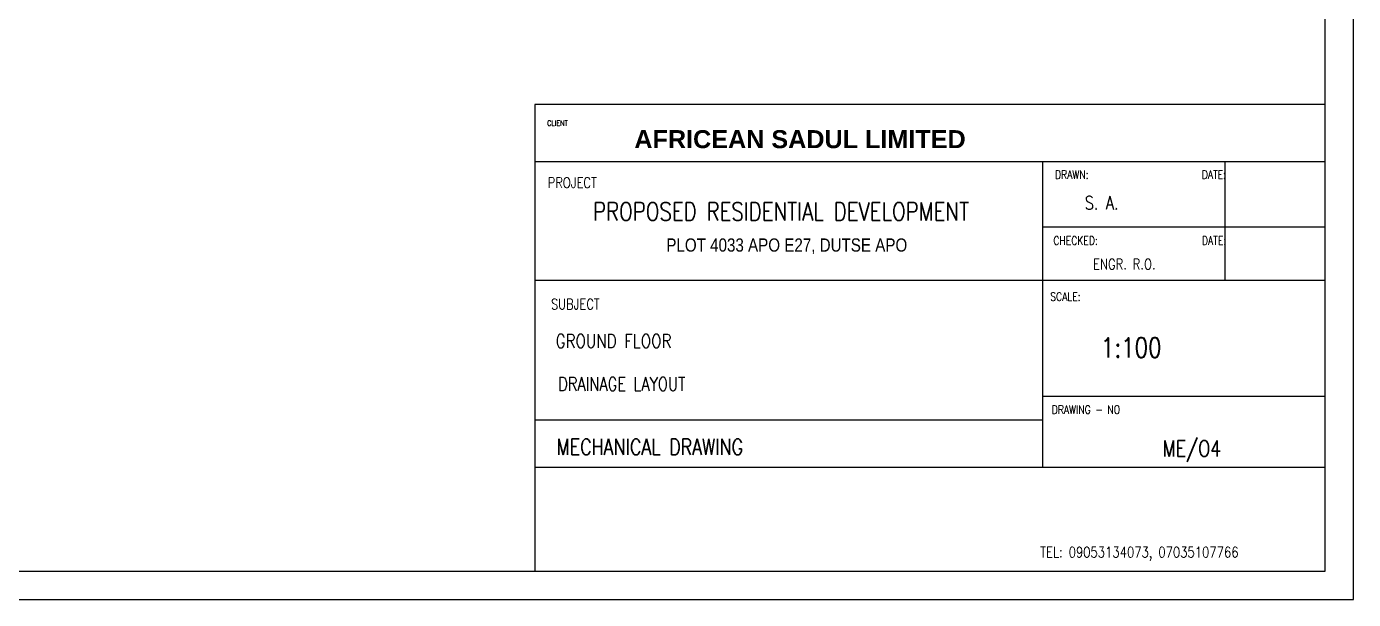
# Model space of a CAD drawing. Header units: inches. Extents: x 23 to 2032867, y 13 to 664695.
# Drawn here: x 208988 to 231082, y 474430 to 483974 of the extents above; entities that cross this region are included whole.
import ezdxf

# ---------------------------------------------------------------- set-up
doc = ezdxf.new("R2010")
doc.units = ezdxf.units.IN
doc.header["$MEASUREMENT"] = 0
for name, color, linetype in [('Annotation - Text', 7, 'Continuous'), ('GFROM', 7, 'Continuous'), ('LIAB', 8, 'Continuous'), ('Plotlyr150', 8, 'Continuous'), ('PLOTYR', 15, 'Continuous')]:
    doc.layers.add(name, color=color, linetype=linetype)
doc.styles.add('GENERATED_STYLE_3', font='arialbd.ttf')
doc.styles.add('SIMPLEX8', font='simplexd.shx', dxfattribs={"width": 0.8})

msp = doc.modelspace()

# ---------------------------------------------------------------- linework, layer by layer
at = {"layer": 'LIAB', "color": 7, "linetype": 'Continuous', "ltscale": 256.031999}
for p, q in [((230612.437, 474899.062), (230612.437, 500905.017)), ((230612.437, 482677.292), (217450.615, 482677.292)), ((217450.615, 482677.292), (217450.615, 474899.062)), ((217450.615, 481723.938), (230612.437, 481723.938)), ((225904.63, 481723.938), (225904.63, 476630.212)), ((228941.811, 481730.116), (228941.811, 479745.863)), ((230612.437, 480630.365), (225904.63, 480630.365)), ((230612.437, 479745.863), (217450.615, 479745.863)), ((225904.63, 477817.137), (230597.955, 477817.137)), ((217450.615, 477421.562), (225904.63, 477421.562)), ((230612.437, 476630.212), (217450.615, 476630.212)), ((193182.322, 474899.062), (230612.437, 474899.062))]:
    msp.add_line(p, q, dxfattribs=at)
at = {"layer": 'PLOTYR', "color": 1, "linetype": 'Continuous', "ltscale": 250}
for p, q in [((231081.859, 474429.64), (231081.859, 501374.439)), ((192589.289, 474429.64), (231081.859, 474429.64))]:
    msp.add_line(p, q, dxfattribs=at)

# ---------------------------------------------------------------- texts
at = {"layer": 'Annotation - Text', "linetype": 'Continuous', "lineweight": 20, "insert": (221836.96, 482247.975), "char_height": 300, "width": 7891.24482, "attachment_point": 2, "line_spacing_factor": 0.992596, "style": 'GENERATED_STYLE_3'}
msp.add_mtext('\\pi59.673;AFRICEAN SADUL LIMITED', dxfattribs=at)
at = {"layer": 'Annotation - Text', "color": 0, "linetype": 'Continuous', "lineweight": 20, "insert": (221581.706, 480444.479), "char_height": 220.29504, "width": 6419.9254, "attachment_point": 2, "line_spacing_factor": 0.992596, "style": 'GENERATED_STYLE_3'}
msp.add_mtext('\\pi43.81889; {\\fTechnicLite|b0|i0|c2|p2;PLOT 4033 APO E27, DUTSE APO }', dxfattribs=at)
at = {"layer": 'GFROM', "color": 7, "linetype": 'Continuous', "ltscale": 204.216, "style": 'SIMPLEX8', "width": 0.8}
for s, height, p in [('PROPOSED RESIDENTIAL DEVELOPMENT', 301.23038, (218421.379, 480742.017, -5724.903)), ('GROUND FLOOR', 229.50886, (217797.893, 478620.121)), ('DRAINAGE LAYOUT', 223.13362, (217838.756, 477907.869))]:
    msp.add_text(s, height=height, dxfattribs=at).set_placement(p)
at = {"layer": 'Plotlyr150', "color": 7, "linetype": 'Continuous', "ltscale": 251.249999, "style": 'SIMPLEX8', "width": 0.8}
for s, height, p in [('CLIENT', 87.5604, (217655.088, 482321.628)), ('PROJECT', 175.1207, (217665.685, 481284.539)), ('DRAWN:                      DATE:', 140.09657, (226113.549, 481437.827)), ('CHECKED:                    DATE:', 140.09657, (226085.263, 480339.041)), ('SCALE:', 140.0966, (226034.265, 479404.148)), ('SUBJECT', 175.1207, (217719.547, 479260.704)), ('DRAWING - NO', 140.09657, (226058.691, 477522.532))]:
    msp.add_text(s, height=height, dxfattribs=at).set_placement(p)
at = {"layer": 'Plotlyr150', "color": 7, "linetype": 'Continuous', "ltscale": 306.324012, "style": 'SIMPLEX8', "width": 0.8}
for s, height, p in [('S. A.', 221.3121, (226608.73, 480928.607)), ('ENGR. R.O.', 177.0497, (226745.208, 479926.955)), ('1:100', 327.8698, (226874.808, 478462.527)), ('MECHANICAL DRAWING', 265.57453, (217814.885, 476837.893)), ('ME/O4', 265.5745, (227904.564, 476811.913)), ('TEL: 09053134073, 07035107766', 177.04969, (225865.669, 475129.285))]:
    msp.add_text(s, height=height, dxfattribs=at).set_placement(p)

doc.saveas('drawing.dxf')
